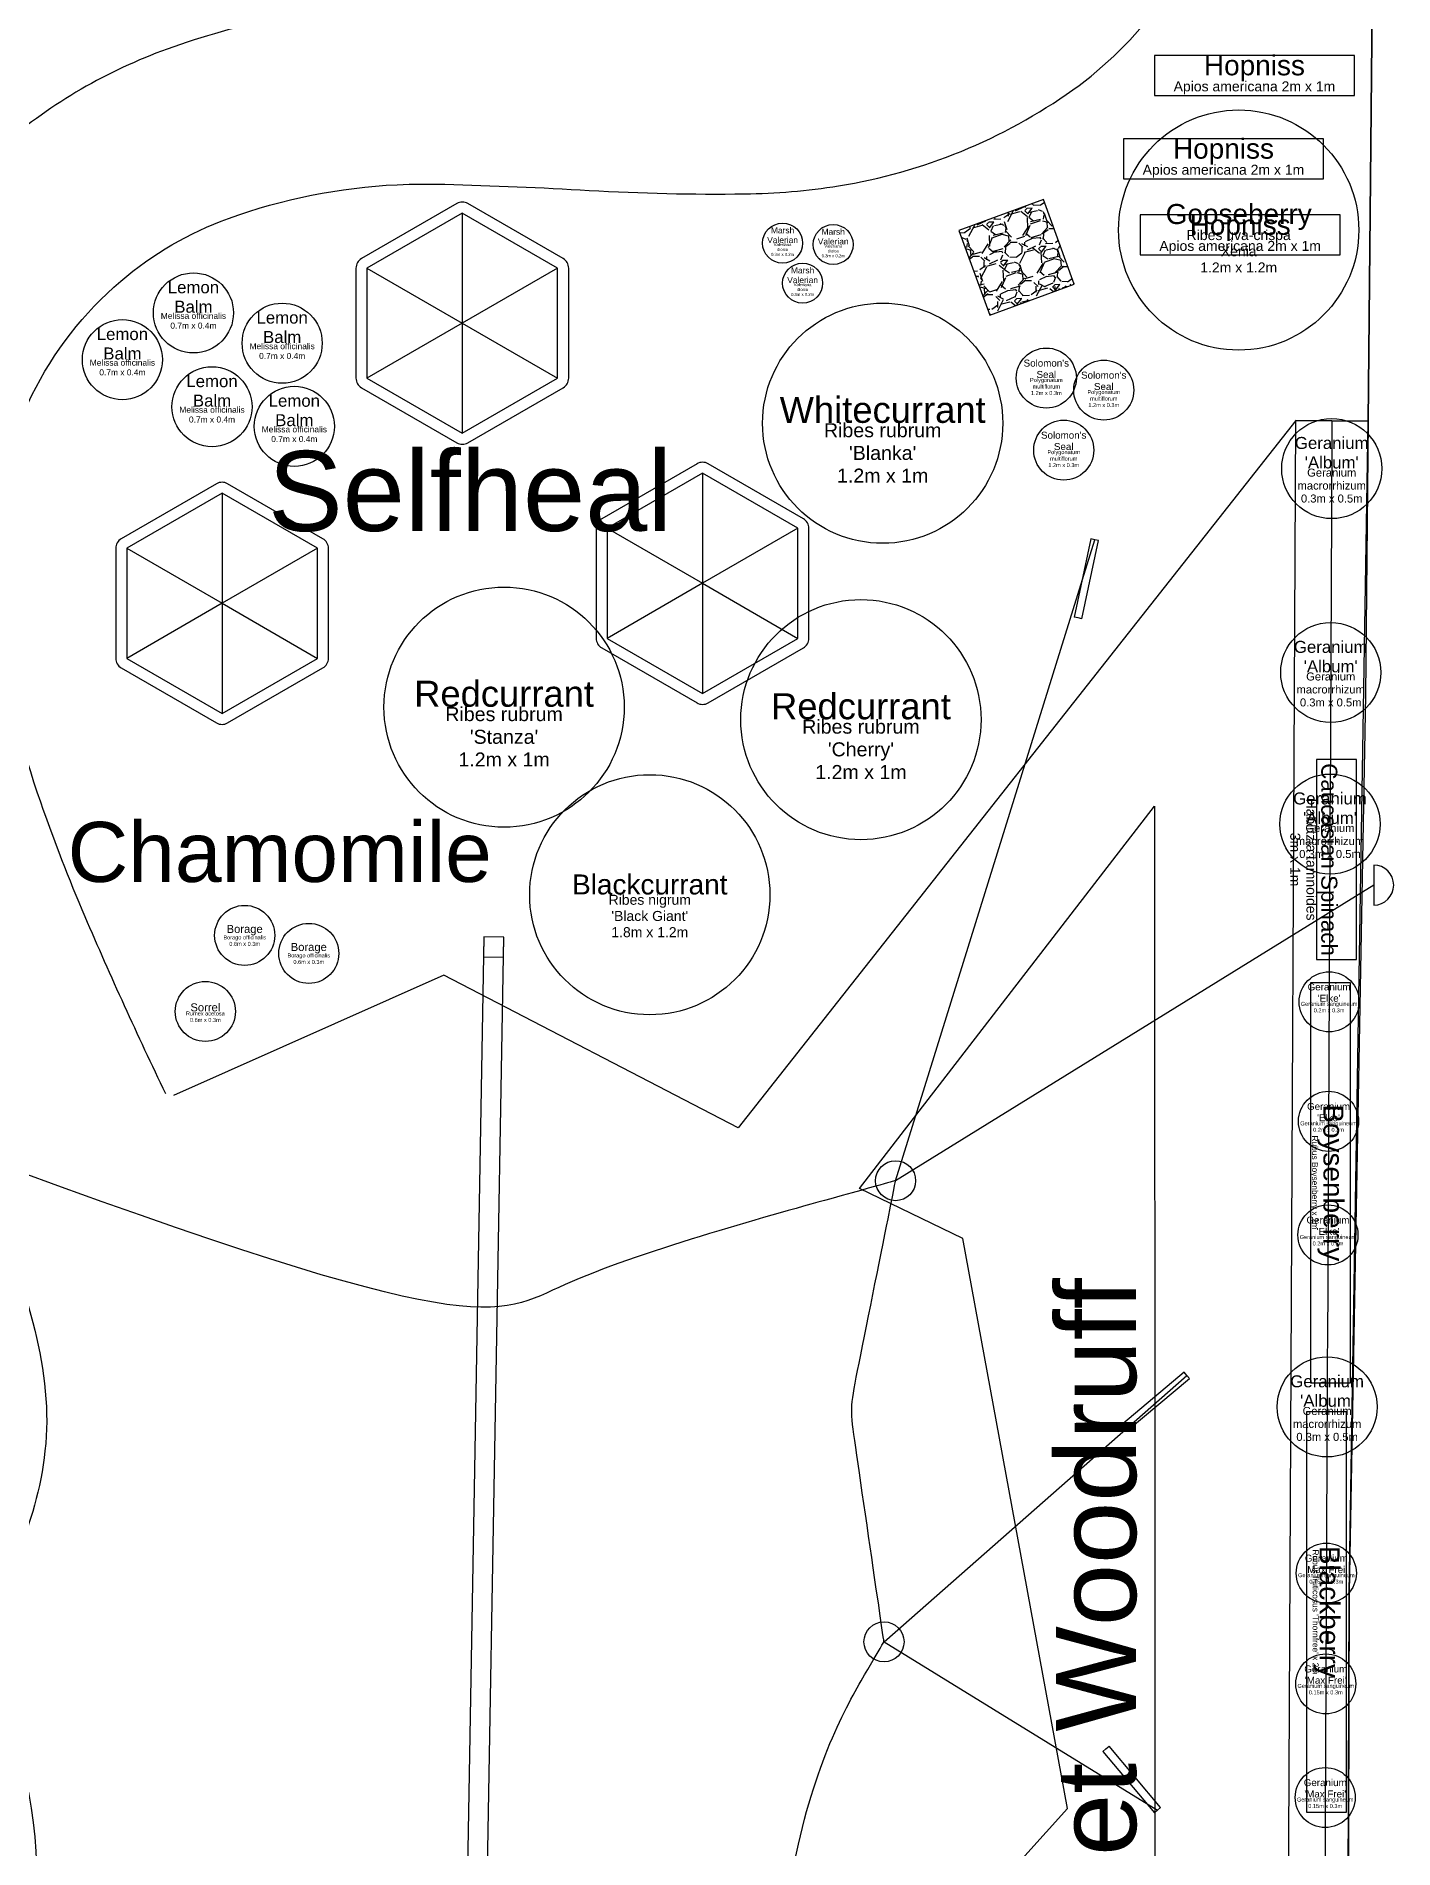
# Model space of a CAD drawing. Header units: metres. Extents: x -13.6 to 49.6, y 0.9 to 36.7.
# Drawn here: x 21.67 to 28.45, y 17.68 to 26.73 of the extents above; entities that cross this region are included whole.
import ezdxf

# ---------------------------------------------------------------- set-up
doc = ezdxf.new("R2010")
doc.units = ezdxf.units.M
for name, color, linetype, lineweight, true_color in [('Beds', 2, 'Continuous', 25, 0xffff00), ('Boundary', 1, 'Continuous', 25, 0xff0000), ('Ground cover', 253, 'Continuous', 25, 0xa0a0a4), ('Plant - Climber', 3, 'Continuous', 25, 0x00ff00), ('Plant - Perennial', 3, 'Continuous', 25, 0x00ff00), ('Plant - Shrub', 3, 'Continuous', 25, 0x00ff00), ('Structures', 4, 'Continuous', 25, 0x00ffff)]:
    doc.layers.add(name, color=color, linetype=linetype, lineweight=lineweight, true_color=true_color)
doc.styles.add('textstyle107', font='')
doc.styles.add('textstyle108', font='')
doc.styles.add('textstyle11', font='')
doc.styles.add('textstyle117', font='')
doc.styles.add('textstyle118', font='')
doc.styles.add('textstyle12', font='')
doc.styles.add('textstyle130', font='')
doc.styles.add('textstyle131', font='')
doc.styles.add('textstyle146', font='')
doc.styles.add('textstyle147', font='')
doc.styles.add('textstyle16', font='')
doc.styles.add('textstyle169', font='')
doc.styles.add('textstyle17', font='')
doc.styles.add('textstyle170', font='')
doc.styles.add('textstyle175', font='')
doc.styles.add('textstyle176', font='')
doc.styles.add('textstyle177', font='')
doc.styles.add('textstyle178', font='')
doc.styles.add('textstyle18', font='')
doc.styles.add('textstyle181', font='')
doc.styles.add('textstyle182', font='')
doc.styles.add('textstyle185', font='')
doc.styles.add('textstyle186', font='')
doc.styles.add('textstyle189', font='')
doc.styles.add('textstyle19', font='')
doc.styles.add('textstyle190', font='')
doc.styles.add('textstyle195', font='')
doc.styles.add('textstyle196', font='')
doc.styles.add('textstyle263', font='')
doc.styles.add('textstyle265', font='')
doc.styles.add('textstyle267', font='')
doc.styles.add('textstyle75', font='')
doc.styles.add('textstyle76', font='')
doc.styles.add('textstyle79', font='')
doc.styles.add('textstyle80', font='')
doc.styles.add('textstyle81', font='')
doc.styles.add('textstyle82', font='')
doc.styles.get('textstyle107').set_extended_font_data('Arial')
doc.styles.get('textstyle108').set_extended_font_data('Arial')
doc.styles.get('textstyle11').set_extended_font_data('Arial')
doc.styles.get('textstyle117').set_extended_font_data('Arial')
doc.styles.get('textstyle118').set_extended_font_data('Arial')
doc.styles.get('textstyle12').set_extended_font_data('Arial')
doc.styles.get('textstyle130').set_extended_font_data('Arial')
doc.styles.get('textstyle131').set_extended_font_data('Arial')
doc.styles.get('textstyle146').set_extended_font_data('Arial')
doc.styles.get('textstyle147').set_extended_font_data('Arial')
doc.styles.get('textstyle16').set_extended_font_data('Arial')
doc.styles.get('textstyle169').set_extended_font_data('Arial')
doc.styles.get('textstyle17').set_extended_font_data('Arial')
doc.styles.get('textstyle170').set_extended_font_data('Arial')
doc.styles.get('textstyle175').set_extended_font_data('Arial')
doc.styles.get('textstyle176').set_extended_font_data('Arial')
doc.styles.get('textstyle177').set_extended_font_data('Arial')
doc.styles.get('textstyle178').set_extended_font_data('Arial')
doc.styles.get('textstyle18').set_extended_font_data('Arial')
doc.styles.get('textstyle181').set_extended_font_data('Arial')
doc.styles.get('textstyle182').set_extended_font_data('Arial')
doc.styles.get('textstyle185').set_extended_font_data('Arial')
doc.styles.get('textstyle186').set_extended_font_data('Arial')
doc.styles.get('textstyle189').set_extended_font_data('Arial')
doc.styles.get('textstyle19').set_extended_font_data('Arial')
doc.styles.get('textstyle190').set_extended_font_data('Arial')
doc.styles.get('textstyle195').set_extended_font_data('Arial')
doc.styles.get('textstyle196').set_extended_font_data('Arial')
doc.styles.get('textstyle263').set_extended_font_data('Arial')
doc.styles.get('textstyle265').set_extended_font_data('Arial')
doc.styles.get('textstyle267').set_extended_font_data('Arial')
doc.styles.get('textstyle75').set_extended_font_data('Arial')
doc.styles.get('textstyle76').set_extended_font_data('Arial')
doc.styles.get('textstyle79').set_extended_font_data('Arial')
doc.styles.get('textstyle80').set_extended_font_data('Arial')
doc.styles.get('textstyle81').set_extended_font_data('Arial')
doc.styles.get('textstyle82').set_extended_font_data('Arial')

# ---------------------------------------------------------------- blocks, each defined once
blk = doc.blocks.new('Annual - Borago officinalis')
at = {"layer": 'Plant - Perennial'}
blk.add_circle((0, 0), 0.15, dxfattribs=at)
at = {"layer": 'Plant - Perennial', "insert": (4.26e-14, 0), "line_spacing_factor": 0.971628}
for s, char_height, attachment_point, style in [('\\c32767;Borago officinalis\\P0.6m x 0.3m', 0.02, 2, 'textstyle11'), ('\\c32767;Borage', 0.04, 8, 'textstyle12')]:
    blk.add_mtext(s, dxfattribs=dict(at, char_height=char_height, attachment_point=attachment_point, style=style))
blk = doc.blocks.new('Perennial - Rumex acetosa')
at = {"layer": 'Plant - Perennial'}
blk.add_circle((-4.26e-14, 0), 0.15, dxfattribs=at)
at = {"layer": 'Plant - Perennial', "insert": (0, 0), "line_spacing_factor": 0.971628}
for s, char_height, attachment_point, style in [('\\c32767;Rumex acetosa\\P0.6m x 0.3m', 0.02, 2, 'textstyle130'), ('\\c32767;Sorrel', 0.04, 8, 'textstyle131')]:
    blk.add_mtext(s, dxfattribs=dict(at, char_height=char_height, attachment_point=attachment_point, style=style))
blk = doc.blocks.new('Perennial - Polygonatum multiflorum')
at = {"layer": 'Plant - Perennial'}
blk.add_circle((0, 0), 0.15, dxfattribs=at)
at = {"layer": 'Plant - Perennial', "insert": (0, 0), "line_spacing_factor": 0.971628}
for s, char_height, attachment_point, style in [("\\c32767;Solomon's\\PSeal", 0.035, 8, 'textstyle118'), ('\\c32767;Polygonatum\\Pmultiflorum\\P1.2m x 0.3m', 0.02, 2, 'textstyle117')]:
    blk.add_mtext(s, dxfattribs=dict(at, char_height=char_height, attachment_point=attachment_point, style=style))
blk = doc.blocks.new('Structure - Shelter Pole')
at = {"layer": 'Structures', "color": 1, "true_color": 0xff0000}
blk.add_circle((0, 0), 0.1, dxfattribs=at)
blk = doc.blocks.new('Perennial - Valeriana dioica')
at = {"layer": 'Plant - Perennial'}
blk.add_circle((0, 0), 0.1, dxfattribs=at)
at = {"layer": 'Plant - Perennial', "insert": (0, 0), "line_spacing_factor": 0.971628}
for s, char_height, attachment_point, style in [('\\c32767;Marsh\\PValerian', 0.03, 8, 'textstyle147'), ('\\c32767;Valeriana\\Pdioica\\P0.3m x 0.2m', 0.015, 2, 'textstyle146')]:
    blk.add_mtext(s, dxfattribs=dict(at, char_height=char_height, attachment_point=attachment_point, style=style))
blk = doc.blocks.new('Gabion pillar')
at = {"layer": 'Structures'}
h = blk.add_hatch(dxfattribs=at)
h.set_pattern_fill('GRAVEL', color=256, scale=0.008, style=0, pattern_type=0)
h.set_pattern_definition([(228.0128, (0.146304, 0.2031999999999999), (-1.62560138127168, -1.828802247161007), [0.02733768, -2.70644]), (184.9697, (0.128016, 0.1828799999999999), (2.43840394449433, 0.2031985660309977), [0.0469124, -4.64432]), (132.5104, (0.08128, 0.178816), (2.031998521466535, -2.235202183396833), [0.03307856, -3.274776]), (267.2737, (0.002032, 0.128016), (0.2031991176662538, 4.063998692269312), [0.0427204, -4.229312]), (292.8337, (0, 0.085344), (-1.016002884440152, 2.438401386404089), [0.04189072, -4.147184]), (357.2737, (0.016256, 0.046736), (-4.063998692269312, 0.203199117666254), [0.0427204, -4.229312]), (37.6942, (0.058928, 0.044704), (-2.641601668899194, -2.031998188558791), [0.05649552, -5.593048]), (72.2553, (0.103632, 0.079248), (1.422402845237376, 4.470401296482912), [0.0533376, -5.280424]), (121.4296, (0.119888, 0.130048), (-1.625600418821158, 2.641596892797815), [0.04286504, -4.24364]), (175.2364, (0.0975360000000002, 0.1666239999999999), (2.235198244244355, -0.2031980930176923), [0.04893704, -2.397912]), (222.3974, (0.048768, 0.170688), (-2.438400073379178, -2.235197092050957), [0.06328624, -6.265344]), (138.8141, (0.2032, 0.125984), (-1.422399093937979, 1.21919812456992), [0.0216004, -2.138448]), (171.4692, (0.186944, 0.140208), (2.641595967647312, -0.4064010240036561), [0.04109456, -4.068368]), (225, (0.1463040000000001, 0.1463040000000001), (0, -0.2031998614960158), [0.02873672, -0.2586312]), (203.1986, (0.13208, 0.170688), (1.016003426047267, 0.4064017819445011), [0.01547528, -1.532048]), (291.8014, (0.117856, 0.164592), (-0.2032001425515607, 0.6096003926985492), [0.02188528, -1.072384]), (30.9638, (0.125984, 0.144272), (0.609599356384658, 0.4064003166928442), [0.0355456, -1.149304]), (161.5651, (0.156464, 0.1625600000000001), (0.4064001854544784, -0.2031996977972063), [0.02570296, -0.616872]), (16.3895, (0, 0.164592), (2.032001121117548, 0.6095987319974231), [0.03600704, -3.564704]), (70.3462, (0.034544, 0.174752), (-0.8127977350941195, -2.2351968390836), [0.03020792, -2.990576]), (293.1986, (0.156464, 0.2032), (-0.4064017819445012, 1.016003426047267), [0.0309504, -1.516576]), (343.6105, (0.168656, 0.174752), (-2.032001121117547, 0.6095987319974241), [0.03600704, -3.564704]), (339.4440000000001, (0, 0.038608), (-1.016001261140473, 0.4063995068840113), [0.0347228, -1.701416]), (294.7751, (0.032512, 0.026416), (-1.015997632290147, 2.235198962092534), [0.02909376, -2.880288]), (66.80140000000002, (0.1584960000000001, 0), (0.4064017819445014, 1.016003426047267), [0.0309504, -1.516576]), (17.354, (0.170688, 0.0284479999999999), (-2.641600142548797, -0.8127987740484506), [0.03406264, -3.372192]), (69.444, (0.058928, 0), (-0.4063995068840118, -1.016001261140473), [0.01736144, -1.718784]), (101.3099, (0.146304, 0), (-0.2031989970309879, 0.8127973968722094), [0.0103612, -1.02576]), (165.9638, (0.144272, 0.0101600000000001), (0.6096004283757743, -0.2031996483298913), [0.04189072, -0.795924]), (186.009, (0.103632, 0.02032), (2.031997003554237, 0.2031995254838277), [0.03882136, -3.843312]), (303.6901, (0.125984, 0.125984), (-0.2032000697045785, 0.4063996079385472), [0.02930592, -0.7033424]), (353.1571999999999, (0.14224, 0.1016), (3.454401428531477, -0.4064018201323907), [0.05116456, -5.06528]), (60.94540000000001, (0.19304, 0.095504), (-0.8127981092663276, -1.42239660886673), [0.02092064, -2.071152]), (90, (0.2032, 0.113792), (-0.2032, 0.2032), [0.012192, -0.191008]), (120.2564, (0.099568, 0.0264160000000001), (0.8127982773468891, -1.422399282598205), [0.02822936, -2.794712]), (48.01280000000001, (0.085344, 0.0508), (1.625601381271681, 1.828802247161006), [0.05467544, -2.679104]), (0, (0.12192, 0.0914399999999999), (0.2032, 0.2032), [0.052832, -0.150368]), (325.3047999999999, (0.174752, 0.09144), (-2.031996479276293, 1.422400135238783), [0.0321288, -3.180744]), (254.0546, (0.201168, 0.0731520000000001), (-0.2032005183761179, -0.8128019362562909), [0.02958632, -1.449736]), (207.646, (0.19304, 0.0447040000000001), (-3.860798643921818, -2.03200127797787), [0.0481716, -4.769]), (175.4261, (0.150368, 0.0223520000000001), (-2.6416006083798, 0.2031990168975569), [0.05096232, -5.045264]), (175.4261, (0.150368, 0.0223520000000001), (-2.6416006083798, 0.2031990168975569), [0.05096232, -5.045264])])
h.paths.add_polyline_path([(0, 0), (0.4499999999999993, 0), (0.4499999999999993, 0.4500000000000028), (0, 0.4500000000000028)], flags=0)
at = {"layer": 'Structures', "flags": 128}
blk.add_lwpolyline([(0, 0), (0.4499999999999993, 0), (0.4499999999999993, 0.4500000000000028), (0, 0.4500000000000028)], close=True, dxfattribs=at)
blk = doc.blocks.new('Structure - Gabion Drinking Fountain')
at = {"layer": 'Structures'}
blk.add_blockref('Gabion pillar', (-3.6e-15, 0), dxfattribs=at)
blk = doc.blocks.new("Shrub - Rubus fruticosus 'Thornfree'")
at = {"layer": 'Plant - Climber', "flags": 128}
blk.add_lwpolyline([(1, -0.1), (1, 0.1), (-1, 0.1), (-1, -0.1)], close=True, dxfattribs=at)
at = {"layer": 'Plant - Climber', "line_spacing_factor": 0.971628}
for s, insert, char_height, attachment_point, style in [('\\c32767;Blackberry', (0, 0), 0.1, 5, 'textstyle196'), ("\\c32767;Rubus fruticosus 'Thornfree' x 2m", (0, -0.04), 0.03, 2, 'textstyle195')]:
    blk.add_mtext(s, dxfattribs=dict(at, insert=insert, char_height=char_height, attachment_point=attachment_point, style=style))
blk = doc.blocks.new('Structure - Mint bed')
at = {"layer": 'Structures'}
for p, q in [((8e-15, 0.55), (-7.9e-15, -0.55)), ((-0.4763139720814373, 0.275000000000007), (0, 0)), ((0.4763139720814454, 0.2749999999999928), (0, 0)), ((0, 0), (-0.4763139720814453, -0.2749999999999931)), ((0, 0), (0.4763139720814372, -0.2750000000000071))]:
    blk.add_line(p, q, dxfattribs=at)
at = {"layer": 'Structures', "flags": 128}
blk.add_lwpolyline([(-0.5038139720814461, -0.3226313972081369), (-0.0275000000000086, -0.5976313972081438, 0.2679491924311229), (0.0274999999999914, -0.5976313972081446), (0.5038139720814365, -0.3226313972081516, 0.2679491924311266), (0.5313139720814373, -0.2750000000000071), (0.5313139720814454, 0.274999999999992, 0.2679491924311188), (0.5038139720814461, 0.3226313972081366), (0.0275000000000087, 0.5976313972081438, 0.2679491924311227), (-0.0274999999999913, 0.5976313972081446), (-0.5038139720814367, 0.3226313972081516, 0.2679491924311229), (-0.5313139720814374, 0.2750000000000078), (-0.5313139720814454, -0.2749999999999924, 0.2679491924311188)], format="xyb", close=True, dxfattribs=at)
blk.add_lwpolyline([(-0.4763139720814453, -0.2749999999999931), (-7.9e-15, -0.55), (0.4763139720814372, -0.2750000000000071), (0.4763139720814454, 0.2749999999999928), (8e-15, 0.55), (-0.4763139720814373, 0.275000000000007)], close=True, dxfattribs=at)
blk = doc.blocks.new('Shrub - Rubus Boysenberry')
at = {"layer": 'Plant - Climber', "flags": 128}
blk.add_lwpolyline([(1.001423784104389, -0.0976766625662474), (1.001423784104389, 0.1023233374337526), (-0.9985762158956106, 0.1023233374337526), (-0.9985762158956106, -0.0976766625662474)], close=True, dxfattribs=at)
at = {"layer": 'Plant - Climber', "line_spacing_factor": 0.971628}
for s, insert, char_height, attachment_point, style in [('\\c32767;Boysenberry', (0.0014237841043894, 0.0023233374337526), 0.1, 5, 'textstyle190'), ('\\c32767;Rubus Boysenberry x 2m', (0, -0.06), 0.03, 2, 'textstyle189')]:
    blk.add_mtext(s, dxfattribs=dict(at, insert=insert, char_height=char_height, attachment_point=attachment_point, style=style))
blk = doc.blocks.new('Climber - Hablizia tamnoides')
at = {"layer": 'Plant - Climber', "flags": 128}
blk.add_lwpolyline([(-0.5, 0), (0.5, 0), (0.5, 0.2000000000000028), (-0.5, 0.2000000000000028)], close=True, dxfattribs=at)
at = {"layer": 'Plant - Climber', "insert": (0, 0), "line_spacing_factor": 0.971628}
for s, char_height, attachment_point, style in [('\\c32767;Caucasian Spinach', 0.08, 8, 'textstyle19'), ('\\c32767;Hablitzia tamnoides\\P3m x 1m', 0.05, 2, 'textstyle18')]:
    blk.add_mtext(s, dxfattribs=dict(at, char_height=char_height, attachment_point=attachment_point, style=style))
blk = doc.blocks.new("Shrub - Ribes nigrum 'Black Giant'")
at = {"layer": 'Plant - Shrub', "lineweight": -2}
blk.add_circle((0, 0), 0.6, dxfattribs=at)
at = {"layer": 'Plant - Shrub', "insert": (0, 0), "line_spacing_factor": 0.971628}
for s, char_height, attachment_point, style in [('\\c32767;Blackcurrant', 0.1, 8, 'textstyle170'), ("\\c32767;Ribes nigrum\\P'Black Giant'\\P1.8m x 1.2m", 0.05, 2, 'textstyle169')]:
    blk.add_mtext(s, dxfattribs=dict(at, char_height=char_height, attachment_point=attachment_point, style=style))
blk = doc.blocks.new("Shrub - Ribes uva-crispa 'Xenia'")
at = {"layer": 'Plant - Shrub'}
blk.add_circle((0, 0), 0.6, dxfattribs=at)
at = {"layer": 'Plant - Shrub', "insert": (4.26e-14, 0), "line_spacing_factor": 0.971628}
for s, char_height, attachment_point, style in [('\\c32767;Gooseberry', 0.1, 8, 'textstyle186'), ("\\c32767;Ribes uva-crispa\\P'Xenia'\\P1.2m x 1.2m", 0.05, 2, 'textstyle185')]:
    blk.add_mtext(s, dxfattribs=dict(at, char_height=char_height, attachment_point=attachment_point, style=style))
blk = doc.blocks.new('Climber - Apios americana')
at = {"layer": 'Plant - Climber', "flags": 128}
blk.add_lwpolyline([(-0.5, 0), (0.5, 0), (0.5, 0.2000000000000028), (-0.5, 0.2000000000000028)], close=True, dxfattribs=at)
at = {"layer": 'Plant - Climber', "insert": (0, 0.07), "line_spacing_factor": 0.971628}
for s, char_height, attachment_point, style in [('\\c32767;Hopniss', 0.1, 8, 'textstyle17'), ('\\c32767;Apios americana 2m x 1m', 0.05, 2, 'textstyle16')]:
    blk.add_mtext(s, dxfattribs=dict(at, char_height=char_height, attachment_point=attachment_point, style=style))
blk = doc.blocks.new("Shrub - Ribes rubrum 'Stanza'")
at = {"layer": 'Plant - Shrub', "lineweight": -2}
blk.add_circle((0, 0), 0.6, dxfattribs=at)
at = {"layer": 'Plant - Shrub', "insert": (0, 0), "line_spacing_factor": 0.971628}
for s, char_height, attachment_point, style in [('\\c32767;Redcurrant', 0.13, 8, 'textstyle182'), ("\\c32767;Ribes rubrum\\P'Stanza'\\P1.2m x 1m", 0.07, 2, 'textstyle181')]:
    blk.add_mtext(s, dxfattribs=dict(at, char_height=char_height, attachment_point=attachment_point, style=style))
blk = doc.blocks.new("Shrub - Ribes rubrum 'Cherry'")
at = {"layer": 'Plant - Shrub', "lineweight": -2}
blk.add_circle((0, 0), 0.6, dxfattribs=at)
at = {"layer": 'Plant - Shrub', "insert": (0, 0), "line_spacing_factor": 0.971628}
for s, char_height, attachment_point, style in [('\\c32767;Redcurrant', 0.13, 8, 'textstyle178'), ("\\c32767;Ribes rubrum\\P'Cherry'\\P1.2m x 1m", 0.07, 2, 'textstyle177')]:
    blk.add_mtext(s, dxfattribs=dict(at, char_height=char_height, attachment_point=attachment_point, style=style))
blk = doc.blocks.new('Structure - New pole')
at = {"layer": 'Structures', "color": 1, "true_color": 0xff0000}
blk.add_line((0, 0.1), (0, -0.1), dxfattribs=at)
blk.add_arc((0, 0), 0.1, 270, 90, dxfattribs=at)
blk = doc.blocks.new('Structure - New stake')
at = {"layer": 'Structures'}
for p, q in [((0.02, 0.3999999999999986), (0, 0.3999999999999986)), ((0, 0.3999999999999986), (0, 0)), ((0.0399999999999991, 0.3999999999999986), (0.0199999999999991, 0.3999999999999986)), ((0.0399999999999991, 0), (0.0399999999999991, 0.3999999999999986)), ((0.0200000000000004, 0), (4e-16, 0)), ((0.0399999999999996, 0), (0.0199999999999996, 0))]:
    blk.add_line(p, q, dxfattribs=at)
blk = doc.blocks.new('Structure - Ridgepole')
at = {"layer": 'Structures'}
for p, q in [((7.500000000000004, 0.0999999999999979), (3.6e-15, 0.0999999999999979)), ((3.6e-15, 0.0999999999999979), (3.6e-15, -3.6e-15)), ((0.100000000000005, 0.0999999999999979), (3.6e-15, 0.0999999999999979)), ((3.6e-15, 0.0999999999999979), (3.6e-15, -3.6e-15)), ((0.100000000000005, -3.6e-15), (0.100000000000005, 0.0999999999999979)), ((7.500000000000004, 0.0999999999999979), (7.400000000000009, 0.0999999999999979)), ((7.400000000000009, 0.0999999999999979), (7.400000000000009, -3.6e-15)), ((7.500000000000004, -3.6e-15), (7.500000000000004, 0.0999999999999979)), ((7.500000000000004, -3.6e-15), (7.500000000000004, 0.0999999999999979)), ((3.6e-15, -3.6e-15), (7.500000000000004, -3.6e-15)), ((3.6e-15, -3.6e-15), (0.100000000000005, -3.6e-15)), ((7.400000000000009, -3.6e-15), (7.500000000000004, -3.6e-15))]:
    blk.add_line(p, q, dxfattribs=at)
blk = doc.blocks.new("Shrub - Ribes rubrum 'Blanka'")
at = {"layer": 'Plant - Shrub', "lineweight": -2}
blk.add_circle((0, 0), 0.6, dxfattribs=at)
at = {"layer": 'Plant - Shrub', "insert": (0, 0), "line_spacing_factor": 0.971628}
for s, char_height, attachment_point, style in [('\\c32767;Whitecurrant', 0.13, 8, 'textstyle176'), ("\\c32767;Ribes rubrum\\P'Blanka'\\P1.2m x 1m", 0.07, 2, 'textstyle175')]:
    blk.add_mtext(s, dxfattribs=dict(at, char_height=char_height, attachment_point=attachment_point, style=style))
blk = doc.blocks.new("Perennial - Geranium macrorrhizum 'Album'")
at = {"layer": 'Plant - Perennial'}
blk.add_circle((-1.42e-14, 0), 0.25, dxfattribs=at)
at = {"layer": 'Plant - Perennial', "insert": (0, 0), "line_spacing_factor": 0.971628}
for s, char_height, attachment_point, style in [("\\c32767;Geranium\\P'Album'", 0.06, 8, 'textstyle76'), ('\\c32767;Geranium\\Pmacrorrhizum\\P0.3m x 0.5m', 0.04, 2, 'textstyle75')]:
    blk.add_mtext(s, dxfattribs=dict(at, char_height=char_height, attachment_point=attachment_point, style=style))
blk = doc.blocks.new("Perennial - Geranium sanguineum 'Elke'")
at = {"layer": 'Plant - Perennial'}
blk.add_circle((-4.26e-14, 0), 0.15, dxfattribs=at)
at = {"layer": 'Plant - Perennial', "insert": (0, 0), "line_spacing_factor": 0.971628}
for s, char_height, attachment_point, style in [("\\c32767;Geranium\\P'Elke'", 0.035, 8, 'textstyle80'), ('\\c32767;Geranium sanguineum\\P0.2m x 0.3m', 0.02, 2, 'textstyle79')]:
    blk.add_mtext(s, dxfattribs=dict(at, char_height=char_height, attachment_point=attachment_point, style=style))
blk = doc.blocks.new("Perennial - Geranium sanguineum 'Max Frei'")
at = {"layer": 'Plant - Perennial'}
blk.add_circle((-4.26e-14, 0), 0.15, dxfattribs=at)
at = {"layer": 'Plant - Perennial', "insert": (0, 0), "line_spacing_factor": 0.971628}
for s, char_height, attachment_point, style in [("\\c32767;Geranium\\P'Max Frei'", 0.035, 8, 'textstyle82'), ('\\c32767;Geranium sanguineum\\P0.15m x 0.3m', 0.02, 2, 'textstyle81')]:
    blk.add_mtext(s, dxfattribs=dict(at, char_height=char_height, attachment_point=attachment_point, style=style))
blk = doc.blocks.new('Perennial - Melissa officinalis')
at = {"layer": 'Plant - Perennial'}
blk.add_circle((-1.42e-14, 0), 0.2, dxfattribs=at)
at = {"layer": 'Plant - Perennial', "insert": (0, 0), "line_spacing_factor": 0.971628}
for s, char_height, attachment_point, style in [('\\c32767;Lemon\\PBalm', 0.06, 8, 'textstyle108'), ('\\c32767;Melissa officinalis\\P0.7m x 0.4m', 0.03, 2, 'textstyle107')]:
    blk.add_mtext(s, dxfattribs=dict(at, char_height=char_height, attachment_point=attachment_point, style=style))

msp = doc.modelspace()

# ---------------------------------------------------------------- linework, layer by layer
at = {"layer": 'Beds', "flags": 128}
for points in [[(28.3334099730963, 30.99785952819521), (28.34363963728221, 26.7108282070376), (28.32564833504277, 24.80974727040363), (27.96338353047316, 24.81317564394846), (25.17752327610191, 21.27904713943618), (23.70688836909395, 22.04170516361839), (22.35712756403185, 21.44021260869732)], [(27.90738377929448, 13.32589629421012), (27.96338353047316, 24.81317564394846), (28.32564833504277, 24.80974727040363), (28.31270294004581, 23.441850532391), (28.23020508074875, 18.95602943311254), (28.21989284833662, 15.41893371575042), (28.26800921524679, 13.02915415921225)]]:
    msp.add_lwpolyline(points, dxfattribs=at)
for points in [[(22.31919530529267, 21.44810175717937, -0.0115887887427851), (21.91591624697794, 22.33340090626569, -0.0173636840039769), (21.69387893862506, 22.90664326483654, -0.0408121293032896), (21.48205688539549, 23.72513802802536, -0.0584708131782654), (21.4555256212253, 24.20834923142411, -0.0993122693409672), (21.65010900865609, 24.94000400257946, -0.1017908624295236), (22.09317538767153, 25.50995701447255, -0.0901367665965808), (22.6318946152414, 25.82367584269807, -0.0753229415345704), (23.47406500396496, 25.99192537221941, -0.0185306333856162), (23.71255121482471, 25.99425447144085, -0.0075437503994964), (24.43419509524497, 25.96365405859029, 0.0174626017546116), (25.20934598207906, 25.94617614920528, 0.0365858611824718), (25.67958607627437, 25.98648790482318, 0.1156183626086017), (26.85017615449737, 26.46611980826258, 0.1610464366920872), (27.55118531558383, 27.42282028374024, 0.1304423976034336)], [(23.43193979492018, 26.89093897988225, 0.0753229415345688), (22.32536154122656, 26.66986581813799, 0.0901367665965803), (21.50849162263949, 26.19416816237061, 0.1017908624295264), (20.84282778041132, 25.33786958103984, 0.0993122693409674), (20.55725250145652, 24.26407536802865, 0.0584497462146671), (20.59524822481691, 23.57153191081958, 0.0408101529885305), (20.84361084662574, 22.61149389932216, 0.0173751379762371), (21.08809286981724, 21.98017586750405, 0.0116003144783742), (21.50836038069721, 21.05752647786596), (21.04820770014454, 20.85725398108467), (20.3182367038535, 18.06218660383767), (20.47250916047707, 17.82664562095703), (18.61572583955597, 16.46501534611558, -0.0399702006075409)]]:
    msp.add_lwpolyline(points, format="xyb", dxfattribs=at)
msp.add_lwpolyline([(27.25815178407223, 22.887094509729), (27.26102973888048, 15.00149833516577), (25.71269005205019, 16.64481053066782), (26.82358060802882, 17.87657518859229), (26.29979283293008, 20.72575044874469), (25.78455675842277, 20.97494447244506)], close=True, dxfattribs=at)
at = {"layer": 'Boundary'}
for p, q in [((28.34363963728221, 26.7108282070376), (28.33332740487008, 30.96978019324911)), ((28.32564833504277, 24.80974727040363), (28.34363963728221, 26.7108282070376)), ((28.23020508074875, 18.95602943311254), (28.32564833504277, 24.80974727040363)), ((28.21989284833662, 15.41893371575042), (28.23020508074875, 18.95602943311254))]:
    msp.add_line(p, q, dxfattribs=at)
for points in [[(28.34970316412246, 36.53875569492827), (19.39422426304677, 36.67378364043551), (16.34902203174347, 24.64473640222089), (12.29398501562755, 16.77401657887254), (7.405850522197507, 9.920233028635451), (5.549575205316998, 8.478082890139481), (3.336371129317563, 5.257184923314956)], [(28.14451593275797, 24.81146145717604), (28.12557612092886, 20.93348271368776), (28.10663630909975, 17.05550397019947), (28.08769649727063, 13.17752522671119)]]:
    msp.add_open_spline(points, degree=3, dxfattribs=at)
at = {"layer": 'Structures'}
for p, q in [((25.96458179535666, 21.01462073882102), (26.95912731827622, 24.21795192367237)), ((28.35320503709293, 22.49186173769877), (25.96458179535666, 21.01462073882102)), ((25.90669127485599, 18.71005248959337), (27.41927352944132, 20.04179415501223)), ((25.90669127485599, 18.71005248959337), (27.27251124397073, 17.86898530822466))]:
    msp.add_line(p, q, dxfattribs=at)
at = {"layer": 'Structures', "color": 1, "true_color": 0xff0000}
msp.add_open_spline([(21.34674654822641, 21.14839255316574), (23.9, 20.2), (24.02061478698001, 20.47511066817943), (25.96458179535666, 21.01462073882102), (25.96458179535666, 21.01462073882102), (25.96458179535666, 21.01462073882102), (25.96458179535666, 21.01462073882102), (25.73704931412736, 19.87565192136598), (25.73704931412736, 19.87565192136598), (25.90669127485599, 18.71005248959337), (25.90669127485599, 18.71005248959337), (25.90669127485599, 18.71005248959337), (25.90669127485599, 18.71005248959337), (25.42046165452002, 17.88567234669123), (25.28439730362173, 15.93642629710584), (25.28439730362173, 15.93642629710584), (25.28439730362173, 15.93642629710584), (25.28439730362173, 15.93642629710584), (23.33843728318703, 16.90815437901147), (21.44151057214309, 16.38847624611611), (21.44151057214309, 16.38847624611611), (21.44151057214309, 16.38847624611611), (21.44151057214309, 16.38847624611611), (21.8, 17.6), (21.39341759949367, 18.74522085589489), (21.39341759949367, 18.74522085589489), (21.39341759949367, 18.74522085589489), (21.39341759949367, 18.74522085589489), (21.9, 19.8), (21.34674654822641, 21.14839255316574), (21.34674654822641, 21.14839255316574), (21.34674654822641, 21.14839255316574), (21.34674654822641, 21.14839255316574)], degree=3, dxfattribs=at)

# ---------------------------------------------------------------- block references
at = {"layer": 'Plant - Climber'}
for p in [(27.75722693035224, 26.4384641870366), (27.60253015525485, 26.02197286946672), (27.68582841876883, 25.64118080768855)]:
    msp.add_blockref('Climber - Apios americana', p, dxfattribs=at)
at = {"layer": 'Plant - Climber', "rotation": 270}
for name, p in [('Climber - Hablizia tamnoides', (28.06711738833505, 22.61944769767499)), ('Shrub - Rubus Boysenberry', (28.13471632550155, 21.00557189131757)), ("Shrub - Rubus fruticosus 'Thornfree'", (28.11797095391114, 18.85976329105632))]:
    msp.add_blockref(name, p, dxfattribs=at)
at = {"layer": 'Plant - Perennial'}
for name, p in [('Perennial - Valeriana dioica', (25.4, 25.7)), ('Perennial - Valeriana dioica', (25.65279876019216, 25.69303598253067)), ('Perennial - Melissa officinalis', (22.4566856459253, 25.35147859549177)), ('Perennial - Valeriana dioica', (25.5, 25.5)), ('Perennial - Melissa officinalis', (22.9, 25.2)), ('Perennial - Melissa officinalis', (22.1018545103021, 25.11768798744097)), ('Perennial - Polygonatum multiflorum', (26.71755270353454, 25.02590204697303)), ('Perennial - Polygonatum multiflorum', (27.00440548414272, 24.96552908896927)), ('Perennial - Melissa officinalis', (22.54953865337811, 24.88223928997136)), ('Perennial - Melissa officinalis', (22.96074482924051, 24.78441201426216)), ("Perennial - Geranium macrorrhizum 'Album'", (28.14335273393535, 24.57329328796494)), ('Perennial - Polygonatum multiflorum', (26.80440548414273, 24.66552908896927)), ("Perennial - Geranium macrorrhizum 'Album'", (28.13837617376734, 23.55432885889142)), ("Perennial - Geranium macrorrhizum 'Album'", (28.1346770712811, 22.79692741577661)), ('Annual - Borago officinalis', (22.71273307201236, 22.24059418138003)), ('Annual - Borago officinalis', (23.03292524581958, 22.15050981479231)), ("Perennial - Geranium sanguineum 'Elke'", (28.13033739209162, 21.9083661247671)), ('Perennial - Rumex acetosa', (22.51615404362694, 21.8603441665023)), ("Perennial - Geranium sanguineum 'Elke'", (28.12742148690788, 21.31132649086835)), ("Perennial - Geranium sanguineum 'Elke'", (28.12464750746993, 20.74334654511839)), ("Perennial - Geranium macrorrhizum 'Album'", (28.12045044887976, 19.88398721543049)), ("Perennial - Geranium sanguineum 'Max Frei'", (28.11639323147487, 19.05326075437378)), ("Perennial - Geranium sanguineum 'Max Frei'", (28.1136910834767, 18.49998849416401)), ("Perennial - Geranium sanguineum 'Max Frei'", (28.11091710403876, 17.93200854841416))]:
    msp.add_blockref(name, p, dxfattribs=at)
at = {"layer": 'Plant - Shrub'}
for name, p in [("Shrub - Ribes uva-crispa 'Xenia'", (27.67872323787405, 25.76533566142056)), ("Shrub - Ribes rubrum 'Blanka'", (25.9, 24.8)), ("Shrub - Ribes rubrum 'Stanza'", (24.008560662287, 23.38131910629978)), ("Shrub - Ribes rubrum 'Cherry'", (25.79143933771299, 23.31868089370021)), ("Shrub - Ribes nigrum 'Black Giant'", (24.73649737030316, 22.44361439234706))]:
    msp.add_blockref(name, p, dxfattribs=at)
at = {"layer": 'Structures'}
for name, p in [('Structure - Mint bed', (23.8, 25.3)), ('Structure - Mint bed', (25, 24)), ('Structure - Mint bed', (22.6, 23.9)), ('Structure - New pole', (28.35320503709293, 22.49186173769877)), ('Structure - Shelter Pole', (25.96458179535666, 21.01462073882102)), ('Structure - Shelter Pole', (25.90669127485599, 18.71005248959337))]:
    msp.add_blockref(name, p, dxfattribs=at)
for name, p, rotation in [('Structure - Gabion Drinking Fountain', (26.4346119003151, 25.34048141170603), 20), ('Structure - New stake', (26.85639968993444, 23.83085111719521), 348), ('Structure - Ridgepole', (23.90707290331798, 22.23402136976875), 269), ('Structure - New stake', (27.1, 19.8), 310), ('Structure - New stake', (27.0307170889585, 18.18825883766598), 220)]:
    msp.add_blockref(name, p, dxfattribs=dict(at, rotation=rotation))

# ---------------------------------------------------------------- texts
at = {"layer": 'Ground cover', "attachment_point": 5, "line_spacing_factor": 0.971628}
for s, insert, char_height, style in [('Selfheal', (23.83922302133233, 24.45857441616869), 0.4, 'textstyle265'), ('Chamomile', (22.88785027093419, 22.65548482210271), 0.3, 'textstyle267')]:
    msp.add_mtext(s, dxfattribs=dict(at, insert=insert, char_height=char_height, style=style))
at = {"layer": 'Ground cover', "insert": (26.96902264647262, 18.54065218914195), "char_height": 0.4, "attachment_point": 5, "rotation": 90, "line_spacing_factor": 0.971628, "style": 'textstyle263'}
msp.add_mtext('Sweet Woodruff', dxfattribs=at)

doc.saveas('drawing.dxf')
